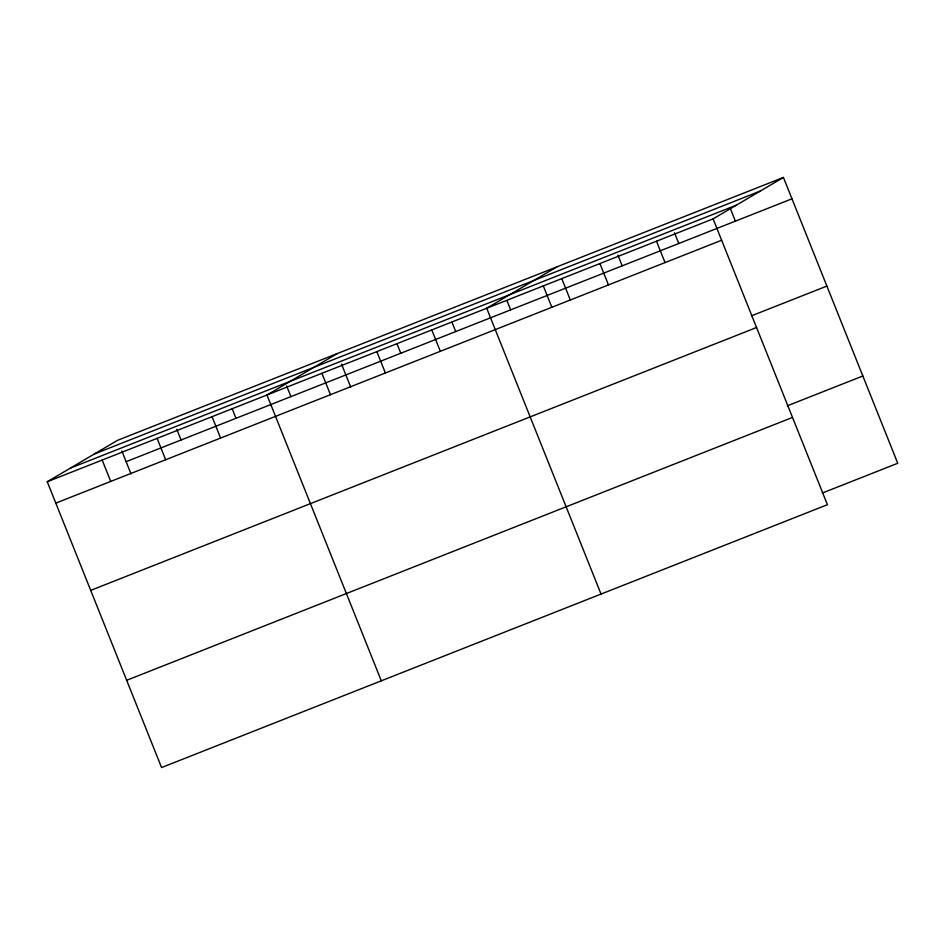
<?xml version="1.0" encoding="UTF-8"?>
<svg xmlns="http://www.w3.org/2000/svg" width="945" height="945" viewBox="0 0 945 945"><rect width="100%" height="100%" fill="white"/><g stroke="black" fill="none" stroke-linecap="round" stroke-linejoin="round"><path stroke-width="1.42" d="M783.429 177.436L713.097 218.874L827.418 504.701L161.571 767.564L47.25 481.737L117.582 440.299L783.429 177.436L897.75 463.263L822.292 493.054M337.306 353.56L266.974 394.998L381.308 680.825M557.042 266.809L486.71 308.247L601.032 594.074M94.37 453.978L760.217 191.103M70.462 468.07L736.309 205.195M47.25 481.737L713.097 218.874M126.122 461.68L791.981 198.804M55.802 503.118L721.649 240.243M751.417 315.866L826.887 286.075M90.708 590.377L756.555 327.513M787.386 405.783L862.844 375.992M126.665 680.294L792.512 417.43M730.036 207.794L735.375 221.142M674.506 232.801L678.782 243.491M656.503 241.211L665.044 262.58M617.912 255.15L622.188 265.84M599.91 263.56L608.45 284.929M561.85 278.834L570.496 300.451M543.304 285.898L551.856 307.279M506.91 300.522L510.654 309.865M451.982 322.198L455.726 331.553M431.782 329.935L440.323 351.304M397.054 343.885L400.786 353.241M376.842 351.623L385.395 372.991M341.582 364.238L350.76 387.202M321.914 373.31L330.455 394.679M286.654 385.926L290.93 396.616M232.257 408.949L235.99 418.304M212.046 416.686L220.598 438.055M176.786 429.302L181.062 439.992M157.118 438.374L165.659 459.742M121.858 450.989L131.036 473.941M102.178 460.05L110.73 481.43"/></g></svg>
